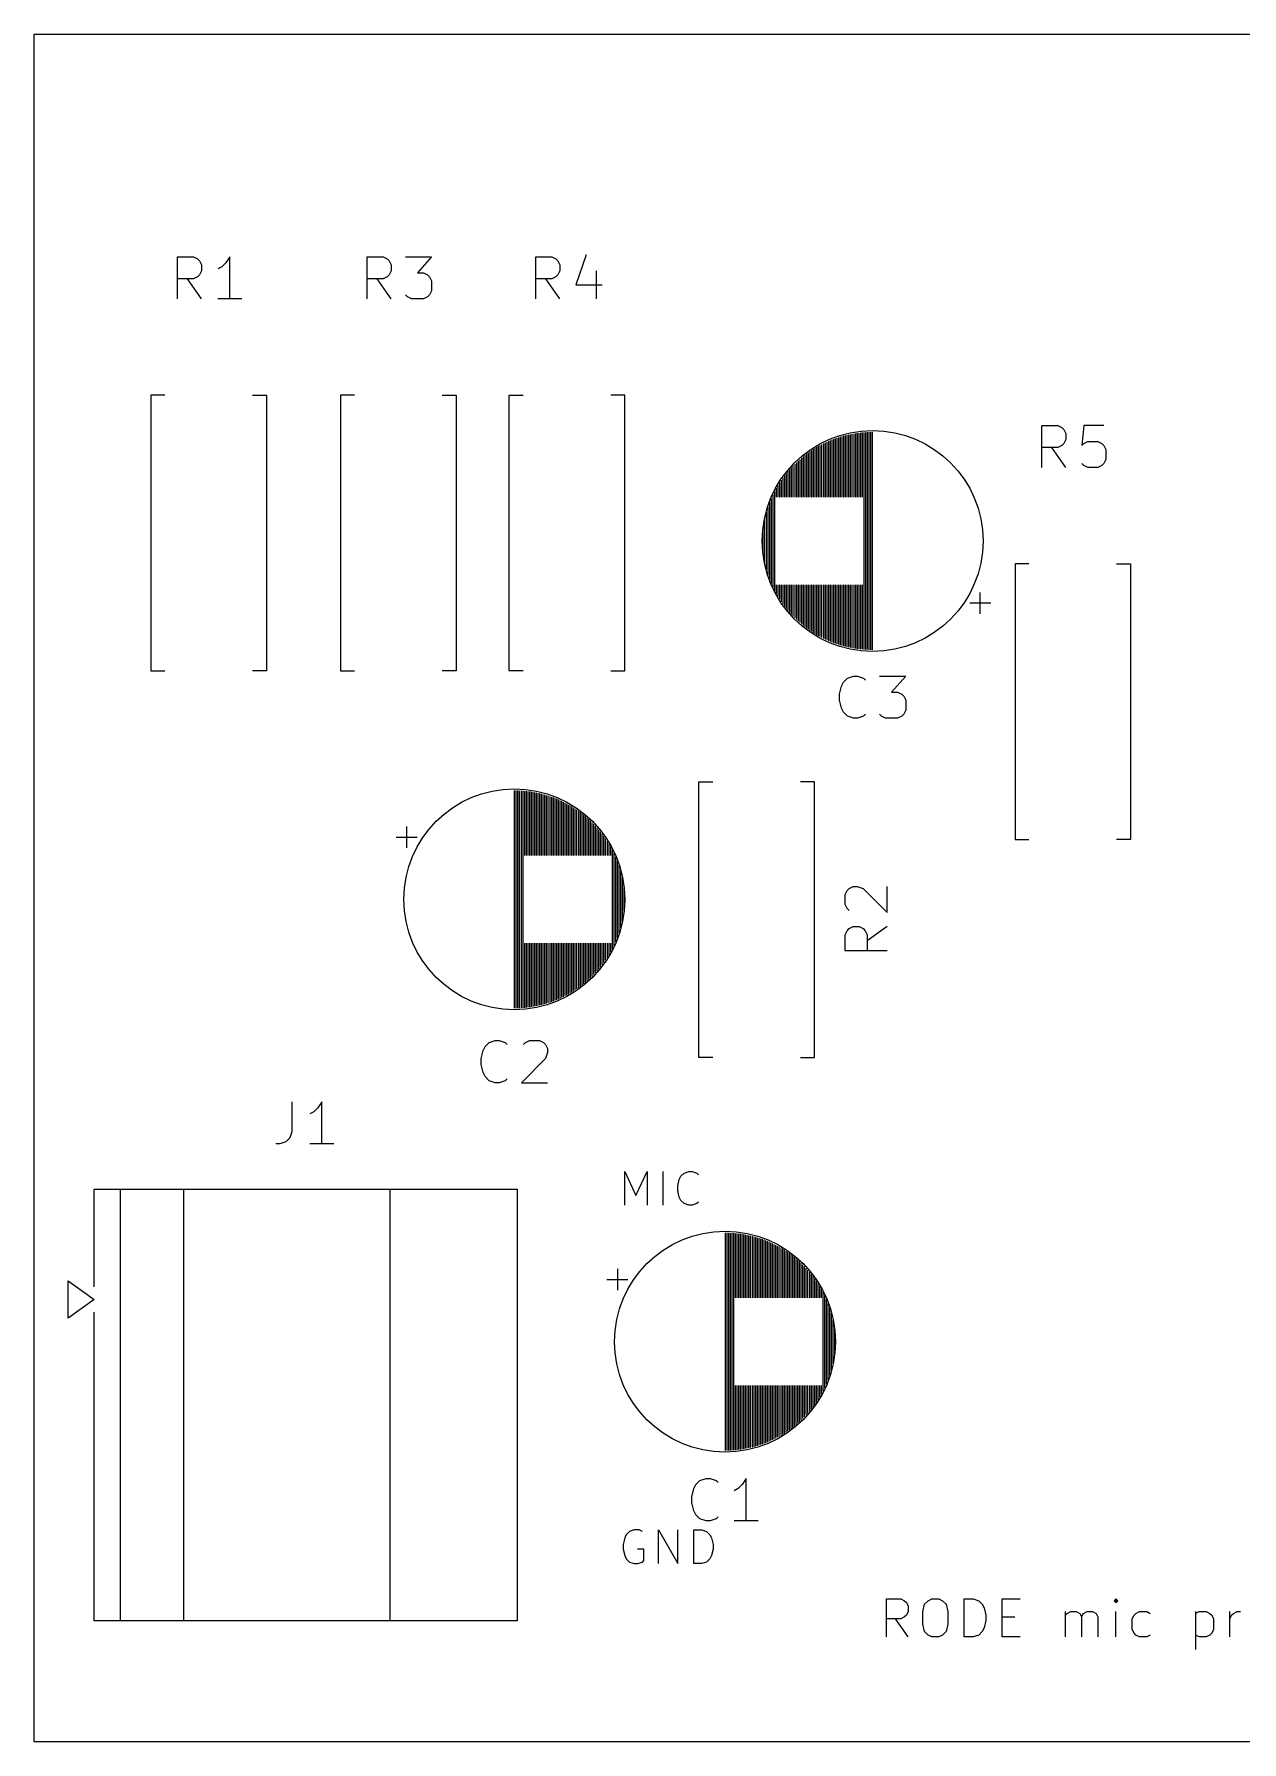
# Model space of a CAD drawing. Header units: millimetres. Extents: x 100 to 163, y -140.5 to -100.
# Drawn here: x 100 to 128.65, y -140.5 to -100 of the extents above; entities that cross this region are included whole.
import ezdxf

# ---------------------------------------------------------------- set-up
doc = ezdxf.new("R2010")
doc.units = ezdxf.units.MM
doc.layers.add('Edge.Cuts', color=40, linetype='CONTINUOUS', true_color=0xfabd2f)
doc.layers.add('F.Silkscreen', color=254, linetype='CONTINUOUS', true_color=0xebdbb2)

msp = doc.modelspace()

# ---------------------------------------------------------------- linework, layer by layer
at = {"layer": 'Edge.Cuts', "linetype": 'CONTINUOUS'}
for p, q in [((100, -100), (163, -100)), ((100, -140.5), (100, -100)), ((163, -140.5), (100, -140.5))]:
    msp.add_line(p, q, dxfattribs=at)
at = {"layer": 'F.Silkscreen', "linetype": 'CONTINUOUS'}
for p, q in [((103.401905, -106.279819), (103.401905, -105.279819)), ((103.401905, -105.279819), (103.782857, -105.279819)), ((103.782857, -105.279819), (103.878095, -105.327438)), ((104.64, -105.279819), (104.544762, -105.422676)), ((104.64, -106.279819), (104.64, -105.279819)), ((107.901905, -106.279819), (107.901905, -105.279819)), ((107.901905, -105.279819), (108.282857, -105.279819)), ((108.282857, -105.279819), (108.378095, -105.327438)), ((108.806667, -105.279819), (109.425714, -105.279819)), ((109.425714, -105.279819), (109.092381, -105.660771)), ((111.901905, -106.279819), (111.901905, -105.279819)), ((111.901905, -105.279819), (112.282857, -105.279819)), ((112.282857, -105.279819), (112.378095, -105.327438)), ((113.092381, -105.2322), (112.854286, -105.946485)), ((103.878095, -105.327438), (103.925714, -105.375057)), ((103.925714, -105.375057), (103.973333, -105.470295)), ((103.973333, -105.613152), (103.925714, -105.70839)), ((103.973333, -105.470295), (103.973333, -105.613152)), ((104.449524, -105.517914), (104.354286, -105.565533)), ((104.544762, -105.422676), (104.449524, -105.517914)), ((108.378095, -105.327438), (108.425714, -105.375057)), ((108.425714, -105.375057), (108.473333, -105.470295)), ((108.473333, -105.613152), (108.425714, -105.70839)), ((108.473333, -105.470295), (108.473333, -105.613152)), ((109.092381, -105.660771), (109.235238, -105.660771)), ((109.235238, -105.660771), (109.330476, -105.70839)), ((112.378095, -105.327438), (112.425714, -105.375057)), ((112.425714, -105.375057), (112.473333, -105.470295)), ((112.473333, -105.613152), (112.425714, -105.70839)), ((112.473333, -105.470295), (112.473333, -105.613152)), ((113.330476, -105.613152), (113.330476, -106.279819)), ((103.782857, -105.803628), (103.401905, -105.803628)), ((103.973333, -106.279819), (103.64, -105.803628)), ((103.878095, -105.756009), (103.782857, -105.803628)), ((103.925714, -105.70839), (103.878095, -105.756009)), ((108.282857, -105.803628), (107.901905, -105.803628)), ((108.473333, -106.279819), (108.14, -105.803628)), ((108.378095, -105.756009), (108.282857, -105.803628)), ((108.425714, -105.70839), (108.378095, -105.756009)), ((109.330476, -105.70839), (109.378095, -105.756009)), ((109.378095, -105.756009), (109.425714, -105.851247)), ((109.425714, -106.089342), (109.378095, -106.18458)), ((109.425714, -105.851247), (109.425714, -106.089342)), ((112.282857, -105.803628), (111.901905, -105.803628)), ((112.473333, -106.279819), (112.14, -105.803628)), ((112.378095, -105.756009), (112.282857, -105.803628)), ((112.425714, -105.70839), (112.378095, -105.756009)), ((112.854286, -105.946485), (113.473333, -105.946485)), ((104.925714, -106.279819), (104.354286, -106.279819)), ((108.854286, -106.2322), (108.806667, -106.18458)), ((108.949524, -106.279819), (108.854286, -106.2322)), ((109.235238, -106.279819), (108.949524, -106.279819)), ((109.330476, -106.2322), (109.235238, -106.279819)), ((109.378095, -106.18458), (109.330476, -106.2322)), ((102.77, -108.56), (102.77, -115.1)), ((103.1, -108.56), (102.77, -108.56)), ((105.18, -108.56), (105.51, -108.56)), ((105.51, -108.56), (105.51, -115.1)), ((107.27, -108.56), (107.27, -115.1)), ((107.6, -108.56), (107.27, -108.56)), ((109.68, -108.56), (110.01, -108.56)), ((110.01, -108.56), (110.01, -115.1)), ((111.27, -108.56), (111.6, -108.56)), ((111.27, -115.1), (111.27, -108.56)), ((114.01, -108.56), (113.68, -108.56)), ((114.01, -115.1), (114.01, -108.56)), ((123.901905, -110.279819), (123.901905, -109.279819)), ((123.901905, -109.279819), (124.282857, -109.279819)), ((124.282857, -109.279819), (124.378095, -109.327438)), ((124.378095, -109.327438), (124.425714, -109.375057)), ((124.901905, -109.279819), (124.854286, -109.756009)), ((125.378095, -109.279819), (124.901905, -109.279819)), ((118.65, -110.98), (118.65, -109.752)), ((118.69, -110.98), (118.69, -109.731)), ((118.73, -110.98), (118.73, -109.711)), ((118.77, -110.98), (118.77, -109.691)), ((118.81, -110.98), (118.81, -109.673)), ((118.85, -110.98), (118.85, -109.655)), ((118.89, -110.98), (118.89, -109.638)), ((118.93, -110.98), (118.93, -109.622)), ((118.97, -110.98), (118.97, -109.607)), ((119.01, -110.98), (119.01, -109.592)), ((119.05, -110.98), (119.05, -109.578)), ((119.09, -110.98), (119.09, -109.565)), ((119.13, -110.98), (119.13, -109.553)), ((119.17, -110.98), (119.17, -109.541)), ((119.21, -110.98), (119.21, -109.53)), ((119.25, -110.98), (119.25, -109.519)), ((119.29, -110.98), (119.29, -109.51)), ((119.33, -110.98), (119.33, -109.501)), ((119.37, -110.98), (119.37, -109.492)), ((119.41, -110.98), (119.41, -109.484)), ((119.45, -110.98), (119.45, -109.477)), ((119.49, -110.98), (119.49, -109.471)), ((119.53, -110.98), (119.53, -109.465)), ((119.57, -110.98), (119.57, -109.46)), ((119.61, -110.98), (119.61, -109.455)), ((119.65, -110.98), (119.65, -109.451)), ((119.69, -114.592), (119.69, -109.448)), ((119.73, -114.595), (119.73, -109.445)), ((119.77, -114.597), (119.77, -109.443)), ((119.81, -114.599), (119.81, -109.441)), ((119.85, -114.6), (119.85, -109.44)), ((119.89, -114.6), (119.89, -109.44)), ((124.425714, -109.70839), (124.378095, -109.756009)), ((124.425714, -109.375057), (124.473333, -109.470295)), ((124.473333, -109.613152), (124.425714, -109.70839)), ((124.473333, -109.470295), (124.473333, -109.613152)), ((124.854286, -109.756009), (124.901905, -109.70839)), ((124.901905, -109.70839), (124.997143, -109.660771)), ((124.997143, -109.660771), (125.235238, -109.660771)), ((125.235238, -109.660771), (125.330476, -109.70839)), ((125.330476, -109.70839), (125.378095, -109.756009)), ((118.09, -110.98), (118.09, -110.156)), ((118.13, -110.98), (118.13, -110.119)), ((118.17, -110.98), (118.17, -110.084)), ((118.21, -110.98), (118.21, -110.05)), ((118.25, -110.98), (118.25, -110.017)), ((118.29, -110.98), (118.29, -109.985)), ((118.33, -110.98), (118.33, -109.955)), ((118.37, -110.98), (118.37, -109.926)), ((118.41, -110.98), (118.41, -109.898)), ((118.45, -110.98), (118.45, -109.871)), ((118.49, -110.98), (118.49, -109.845)), ((118.53, -110.98), (118.53, -109.821)), ((118.57, -110.98), (118.57, -109.797)), ((118.61, -110.98), (118.61, -109.774)), ((124.282857, -109.803628), (123.901905, -109.803628)), ((124.473333, -110.279819), (124.14, -109.803628)), ((124.378095, -109.756009), (124.282857, -109.803628)), ((125.378095, -109.756009), (125.425714, -109.851247)), ((125.425714, -110.089342), (125.378095, -110.18458)), ((125.425714, -109.851247), (125.425714, -110.089342)), ((117.77, -110.98), (117.77, -110.521)), ((117.81, -110.98), (117.81, -110.467)), ((117.85, -110.98), (117.85, -110.416)), ((117.89, -110.98), (117.89, -110.368)), ((117.93, -110.98), (117.93, -110.321)), ((117.97, -110.98), (117.97, -110.277)), ((118.01, -110.98), (118.01, -110.235)), ((118.05, -110.98), (118.05, -110.195)), ((124.901905, -110.2322), (124.854286, -110.18458)), ((124.997143, -110.279819), (124.901905, -110.2322)), ((125.235238, -110.279819), (124.997143, -110.279819)), ((125.330476, -110.2322), (125.235238, -110.279819)), ((125.378095, -110.18458), (125.330476, -110.2322)), ((117.53, -113.118), (117.53, -110.922)), ((117.57, -113.197), (117.57, -110.843)), ((117.61, -110.98), (117.61, -110.769)), ((117.65, -110.98), (117.65, -110.701)), ((117.69, -110.98), (117.69, -110.637)), ((117.73, -110.98), (117.73, -110.577)), ((117.37, -112.697), (117.37, -111.343)), ((117.41, -112.825), (117.41, -111.215)), ((117.45, -112.934), (117.45, -111.106)), ((117.49, -113.031), (117.49, -111.009)), ((117.29, -112.303), (117.29, -111.737)), ((117.33, -112.537), (117.33, -111.503)), ((123.27, -112.56), (123.27, -119.1)), ((123.6, -112.56), (123.27, -112.56)), ((125.68, -112.56), (126.01, -112.56)), ((126.01, -112.56), (126.01, -119.1)), ((117.61, -113.271), (117.61, -113.06)), ((117.65, -113.339), (117.65, -113.06)), ((117.69, -113.403), (117.69, -113.06)), ((117.73, -113.463), (117.73, -113.06)), ((117.77, -113.519), (117.77, -113.06)), ((117.81, -113.573), (117.81, -113.06)), ((117.85, -113.624), (117.85, -113.06)), ((117.89, -113.672), (117.89, -113.06)), ((117.93, -113.719), (117.93, -113.06)), ((117.97, -113.763), (117.97, -113.06)), ((118.01, -113.805), (118.01, -113.06)), ((118.05, -113.845), (118.05, -113.06)), ((118.09, -113.884), (118.09, -113.06)), ((118.13, -113.921), (118.13, -113.06)), ((118.17, -113.956), (118.17, -113.06)), ((118.21, -113.99), (118.21, -113.06)), ((118.25, -114.023), (118.25, -113.06)), ((118.29, -114.055), (118.29, -113.06)), ((118.33, -114.085), (118.33, -113.06)), ((118.37, -114.114), (118.37, -113.06)), ((118.41, -114.142), (118.41, -113.06)), ((118.45, -114.169), (118.45, -113.06)), ((118.49, -114.195), (118.49, -113.06)), ((118.53, -114.219), (118.53, -113.06)), ((118.57, -114.243), (118.57, -113.06)), ((118.61, -114.266), (118.61, -113.06)), ((118.65, -114.288), (118.65, -113.06)), ((118.69, -114.309), (118.69, -113.06)), ((118.73, -114.329), (118.73, -113.06)), ((118.77, -114.349), (118.77, -113.06)), ((118.81, -114.367), (118.81, -113.06)), ((118.85, -114.385), (118.85, -113.06)), ((118.89, -114.402), (118.89, -113.06)), ((118.93, -114.418), (118.93, -113.06)), ((118.97, -114.433), (118.97, -113.06)), ((119.01, -114.448), (119.01, -113.06)), ((119.05, -114.462), (119.05, -113.06)), ((119.09, -114.475), (119.09, -113.06)), ((119.13, -114.487), (119.13, -113.06)), ((119.17, -114.499), (119.17, -113.06)), ((119.21, -114.51), (119.21, -113.06)), ((119.25, -114.521), (119.25, -113.06)), ((119.29, -114.53), (119.29, -113.06)), ((119.33, -114.539), (119.33, -113.06)), ((119.37, -114.548), (119.37, -113.06)), ((119.41, -114.556), (119.41, -113.06)), ((119.45, -114.563), (119.45, -113.06)), ((119.49, -114.569), (119.49, -113.06)), ((119.53, -114.575), (119.53, -113.06)), ((119.57, -114.58), (119.57, -113.06)), ((119.61, -114.585), (119.61, -113.06)), ((119.65, -114.589), (119.65, -113.06)), ((122.444775, -113.745), (122.444775, -113.245)), ((122.694775, -113.495), (122.194775, -113.495)), ((102.77, -115.1), (103.1, -115.1)), ((105.51, -115.1), (105.18, -115.1)), ((107.27, -115.1), (107.6, -115.1)), ((110.01, -115.1), (109.68, -115.1)), ((111.6, -115.1), (111.27, -115.1)), ((113.68, -115.1), (114.01, -115.1)), ((119.151905, -115.462914), (119.199524, -115.367676)), ((119.199524, -115.367676), (119.294762, -115.272438)), ((119.294762, -115.272438), (119.437619, -115.224819)), ((119.437619, -115.224819), (119.532857, -115.224819)), ((119.532857, -115.224819), (119.675714, -115.272438)), ((119.675714, -115.272438), (119.723333, -115.320057)), ((120.056667, -115.224819), (120.675714, -115.224819)), ((120.675714, -115.224819), (120.342381, -115.605771)), ((119.104286, -115.65339), (119.151905, -115.462914)), ((119.104286, -115.796247), (119.104286, -115.65339)), ((119.151905, -115.986723), (119.104286, -115.796247)), ((120.342381, -115.605771), (120.485238, -115.605771)), ((120.485238, -115.605771), (120.580476, -115.65339)), ((120.580476, -115.65339), (120.628095, -115.701009)), ((120.628095, -115.701009), (120.675714, -115.796247)), ((120.675714, -115.796247), (120.675714, -116.034342)), ((119.199524, -116.081961), (119.151905, -115.986723)), ((119.294762, -116.1772), (119.199524, -116.081961)), ((119.437619, -116.224819), (119.294762, -116.1772)), ((119.532857, -116.224819), (119.437619, -116.224819)), ((119.675714, -116.1772), (119.532857, -116.224819)), ((119.723333, -116.12958), (119.675714, -116.1772)), ((120.104286, -116.1772), (120.056667, -116.12958)), ((120.199524, -116.224819), (120.104286, -116.1772)), ((120.485238, -116.224819), (120.199524, -116.224819)), ((120.580476, -116.1772), (120.485238, -116.224819)), ((120.628095, -116.12958), (120.580476, -116.1772)), ((120.675714, -116.034342), (120.628095, -116.12958)), ((115.77, -117.73), (116.1, -117.73)), ((115.77, -124.27), (115.77, -117.73)), ((118.51, -117.73), (118.18, -117.73)), ((118.51, -124.27), (118.51, -117.73)), ((111.39, -117.94), (111.39, -123.1)), ((111.43, -117.94), (111.43, -123.1)), ((111.47, -117.941), (111.47, -123.099)), ((111.51, -117.943), (111.51, -123.097)), ((111.55, -117.945), (111.55, -123.095)), ((111.59, -117.948), (111.59, -123.092)), ((111.63, -117.951), (111.63, -119.48)), ((111.67, -117.955), (111.67, -119.48)), ((111.71, -117.96), (111.71, -119.48)), ((111.75, -117.965), (111.75, -119.48)), ((111.79, -117.971), (111.79, -119.48)), ((111.83, -117.977), (111.83, -119.48)), ((111.87, -117.984), (111.87, -119.48)), ((111.91, -117.992), (111.91, -119.48)), ((111.95, -118.001), (111.95, -119.48)), ((111.99, -118.01), (111.99, -119.48)), ((112.03, -118.019), (112.03, -119.48)), ((112.07, -118.03), (112.07, -119.48)), ((112.11, -118.041), (112.11, -119.48)), ((112.15, -118.053), (112.15, -119.48)), ((112.19, -118.065), (112.19, -119.48)), ((112.23, -118.078), (112.23, -119.48)), ((112.27, -118.092), (112.27, -119.48)), ((112.31, -118.107), (112.31, -119.48)), ((112.35, -118.122), (112.35, -119.48)), ((112.39, -118.138), (112.39, -119.48)), ((112.43, -118.155), (112.43, -119.48)), ((112.47, -118.173), (112.47, -119.48)), ((112.51, -118.191), (112.51, -119.48)), ((112.55, -118.211), (112.55, -119.48)), ((112.59, -118.231), (112.59, -119.48)), ((112.63, -118.252), (112.63, -119.48)), ((112.67, -118.274), (112.67, -119.48)), ((112.71, -118.297), (112.71, -119.48)), ((112.75, -118.321), (112.75, -119.48)), ((112.79, -118.345), (112.79, -119.48)), ((112.83, -118.371), (112.83, -119.48)), ((112.87, -118.398), (112.87, -119.48)), ((112.91, -118.426), (112.91, -119.48)), ((112.95, -118.455), (112.95, -119.48)), ((112.99, -118.485), (112.99, -119.48)), ((113.03, -118.517), (113.03, -119.48)), ((113.07, -118.55), (113.07, -119.48)), ((113.11, -118.584), (113.11, -119.48)), ((113.15, -118.619), (113.15, -119.48)), ((113.19, -118.656), (113.19, -119.48)), ((108.585225, -119.045), (109.085225, -119.045)), ((108.835225, -118.795), (108.835225, -119.295)), ((113.23, -118.695), (113.23, -119.48)), ((113.27, -118.735), (113.27, -119.48)), ((113.31, -118.777), (113.31, -119.48)), ((113.35, -118.821), (113.35, -119.48)), ((113.39, -118.868), (113.39, -119.48)), ((113.43, -118.916), (113.43, -119.48)), ((113.47, -118.967), (113.47, -119.48)), ((113.51, -119.021), (113.51, -119.48)), ((113.55, -119.077), (113.55, -119.48)), ((113.59, -119.137), (113.59, -119.48)), ((113.63, -119.201), (113.63, -119.48)), ((113.67, -119.269), (113.67, -119.48)), ((113.71, -119.343), (113.71, -121.697)), ((113.75, -119.422), (113.75, -121.618)), ((123.27, -119.1), (123.6, -119.1)), ((126.01, -119.1), (125.68, -119.1)), ((113.79, -119.509), (113.79, -121.531)), ((113.83, -119.606), (113.83, -121.434)), ((113.87, -119.715), (113.87, -121.325)), ((113.91, -119.843), (113.91, -121.197)), ((113.95, -120.003), (113.95, -121.037)), ((113.99, -120.237), (113.99, -120.803)), ((119.287438, -120.309523), (119.335057, -120.261904)), ((119.335057, -120.261904), (119.430295, -120.214285)), ((119.430295, -120.214285), (119.525533, -120.214285)), ((119.525533, -120.214285), (119.66839, -120.261904)), ((119.66839, -120.261904), (120.239819, -120.833332)), ((120.239819, -120.833332), (120.239819, -120.214285)), ((119.239819, -120.404761), (119.287438, -120.309523)), ((119.239819, -120.642856), (119.239819, -120.404761)), ((119.287438, -120.738094), (119.239819, -120.642856)), ((119.335057, -120.785713), (119.287438, -120.738094)), ((119.239819, -121.357142), (119.287438, -121.261904)), ((119.239819, -121.738094), (119.239819, -121.357142)), ((119.287438, -121.261904), (119.335057, -121.214285)), ((119.335057, -121.214285), (119.430295, -121.166666)), ((119.430295, -121.166666), (119.573152, -121.166666)), ((119.573152, -121.166666), (119.66839, -121.214285)), ((119.66839, -121.214285), (119.716009, -121.261904)), ((119.716009, -121.261904), (119.763628, -121.357142)), ((120.239819, -121.166666), (119.763628, -121.499999)), ((119.763628, -121.357142), (119.763628, -121.738094)), ((111.63, -121.56), (111.63, -123.089)), ((111.67, -121.56), (111.67, -123.085)), ((111.71, -121.56), (111.71, -123.08)), ((111.75, -121.56), (111.75, -123.075)), ((111.79, -121.56), (111.79, -123.069)), ((111.83, -121.56), (111.83, -123.063)), ((111.87, -121.56), (111.87, -123.056)), ((111.91, -121.56), (111.91, -123.048)), ((111.95, -121.56), (111.95, -123.039)), ((111.99, -121.56), (111.99, -123.03)), ((112.03, -121.56), (112.03, -123.021)), ((112.07, -121.56), (112.07, -123.01)), ((112.11, -121.56), (112.11, -122.999)), ((112.15, -121.56), (112.15, -122.987)), ((112.19, -121.56), (112.19, -122.975)), ((112.23, -121.56), (112.23, -122.962)), ((112.27, -121.56), (112.27, -122.948)), ((112.31, -121.56), (112.31, -122.933)), ((112.35, -121.56), (112.35, -122.918)), ((112.39, -121.56), (112.39, -122.902)), ((112.43, -121.56), (112.43, -122.885)), ((112.47, -121.56), (112.47, -122.867)), ((112.51, -121.56), (112.51, -122.849)), ((112.55, -121.56), (112.55, -122.829)), ((112.59, -121.56), (112.59, -122.809)), ((112.63, -121.56), (112.63, -122.788)), ((112.67, -121.56), (112.67, -122.766)), ((112.71, -121.56), (112.71, -122.743)), ((112.75, -121.56), (112.75, -122.719)), ((112.79, -121.56), (112.79, -122.695)), ((112.83, -121.56), (112.83, -122.669)), ((112.87, -121.56), (112.87, -122.642)), ((112.91, -121.56), (112.91, -122.614)), ((112.95, -121.56), (112.95, -122.585)), ((112.99, -121.56), (112.99, -122.555)), ((113.03, -121.56), (113.03, -122.523)), ((113.07, -121.56), (113.07, -122.49)), ((113.11, -121.56), (113.11, -122.456)), ((113.15, -121.56), (113.15, -122.421)), ((113.19, -121.56), (113.19, -122.384)), ((113.23, -121.56), (113.23, -122.345)), ((113.27, -121.56), (113.27, -122.305)), ((113.31, -121.56), (113.31, -122.263)), ((113.35, -121.56), (113.35, -122.219)), ((113.39, -121.56), (113.39, -122.172)), ((113.43, -121.56), (113.43, -122.124)), ((113.47, -121.56), (113.47, -122.073)), ((113.51, -121.56), (113.51, -122.019)), ((113.55, -121.56), (113.55, -121.963)), ((113.59, -121.56), (113.59, -121.903)), ((113.63, -121.56), (113.63, -121.839)), ((113.67, -121.56), (113.67, -121.771)), ((120.239819, -121.738094), (119.239819, -121.738094)), ((110.700778, -124.010167), (110.796016, -123.914929)), ((110.796016, -123.914929), (110.938873, -123.86731)), ((110.938873, -123.86731), (111.034111, -123.86731)), ((111.034111, -123.86731), (111.176968, -123.914929)), ((111.176968, -123.914929), (111.224587, -123.962548)), ((111.60554, -123.962548), (111.653159, -123.914929)), ((111.653159, -123.914929), (111.748397, -123.86731)), ((111.748397, -123.86731), (111.986492, -123.86731)), ((111.986492, -123.86731), (112.08173, -123.914929)), ((112.08173, -123.914929), (112.129349, -123.962548)), ((110.60554, -124.295881), (110.653159, -124.105405)), ((110.60554, -124.438738), (110.60554, -124.295881)), ((110.653159, -124.105405), (110.700778, -124.010167)), ((112.129349, -124.295881), (111.557921, -124.86731)), ((112.129349, -123.962548), (112.176968, -124.057786)), ((112.176968, -124.153024), (112.129349, -124.295881)), ((112.176968, -124.057786), (112.176968, -124.153024)), ((116.1, -124.27), (115.77, -124.27)), ((118.18, -124.27), (118.51, -124.27)), ((110.653159, -124.629214), (110.60554, -124.438738)), ((110.700778, -124.724452), (110.653159, -124.629214)), ((110.796016, -124.819691), (110.700778, -124.724452)), ((110.938873, -124.86731), (110.796016, -124.819691)), ((111.034111, -124.86731), (110.938873, -124.86731)), ((111.176968, -124.819691), (111.034111, -124.86731)), ((111.224587, -124.772071), (111.176968, -124.819691)), ((111.557921, -124.86731), (112.176968, -124.86731)), ((106.111666, -125.319819), (106.111666, -126.034104)), ((106.730714, -125.462676), (106.635476, -125.557914)), ((106.825952, -125.319819), (106.730714, -125.462676)), ((106.825952, -126.319819), (106.825952, -125.319819)), ((106.635476, -125.557914), (106.540238, -125.605533)), ((105.825952, -126.319819), (105.730714, -126.319819)), ((105.968809, -126.2722), (105.825952, -126.319819)), ((106.064047, -126.176961), (105.968809, -126.2722)), ((106.111666, -126.034104), (106.064047, -126.176961)), ((107.111666, -126.319819), (106.540238, -126.319819)), ((114.009423, -127.773855), (114.009423, -126.973855)), ((114.009423, -126.973855), (114.276089, -127.545283)), ((114.276089, -127.545283), (114.542756, -126.973855)), ((114.542756, -126.973855), (114.542756, -127.773855)), ((114.923709, -127.773855), (114.923709, -126.973855)), ((115.266565, -127.316712), (115.304661, -127.164331)), ((115.304661, -127.164331), (115.342756, -127.08814)), ((115.342756, -127.08814), (115.418946, -127.01195)), ((115.418946, -127.01195), (115.533232, -126.973855)), ((115.533232, -126.973855), (115.609423, -126.973855)), ((115.609423, -126.973855), (115.723708, -127.01195)), ((115.723708, -127.01195), (115.761804, -127.050045)), ((101.42, -127.39), (111.46, -127.39)), ((101.42, -129.71), (101.42, -127.39)), ((102.04, -127.39), (102.04, -137.63)), ((103.54, -127.39), (103.54, -137.63)), ((108.44, -127.39), (108.44, -137.63)), ((111.46, -127.39), (111.46, -137.63)), ((115.266565, -127.430998), (115.266565, -127.316712)), ((115.304661, -127.583379), (115.266565, -127.430998)), ((115.342756, -127.659569), (115.304661, -127.583379)), ((115.418946, -127.73576), (115.342756, -127.659569)), ((115.533232, -127.773855), (115.418946, -127.73576)), ((115.609423, -127.773855), (115.533232, -127.773855)), ((115.723708, -127.73576), (115.609423, -127.773855)), ((115.761804, -127.697664), (115.723708, -127.73576)), ((116.39, -128.43), (116.39, -133.59)), ((116.43, -128.43), (116.43, -133.59)), ((116.47, -128.431), (116.47, -133.589)), ((116.51, -128.433), (116.51, -133.587)), ((116.55, -128.435), (116.55, -133.585)), ((116.59, -128.438), (116.59, -133.582)), ((116.63, -128.441), (116.63, -129.97)), ((116.67, -128.445), (116.67, -129.97)), ((116.71, -128.45), (116.71, -129.97)), ((116.75, -128.455), (116.75, -129.97)), ((116.79, -128.461), (116.79, -129.97)), ((116.83, -128.467), (116.83, -129.97)), ((116.87, -128.474), (116.87, -129.97)), ((116.91, -128.482), (116.91, -129.97)), ((116.95, -128.491), (116.95, -129.97)), ((116.99, -128.5), (116.99, -129.97)), ((117.03, -128.509), (117.03, -129.97)), ((117.07, -128.52), (117.07, -129.97)), ((117.11, -128.531), (117.11, -129.97)), ((117.15, -128.543), (117.15, -129.97)), ((117.19, -128.555), (117.19, -129.97)), ((117.23, -128.568), (117.23, -129.97)), ((117.27, -128.582), (117.27, -129.97)), ((117.31, -128.597), (117.31, -129.97)), ((117.35, -128.612), (117.35, -129.97)), ((117.39, -128.628), (117.39, -129.97)), ((117.43, -128.645), (117.43, -129.97)), ((117.47, -128.663), (117.47, -129.97)), ((117.51, -128.681), (117.51, -129.97)), ((117.55, -128.701), (117.55, -129.97)), ((117.59, -128.721), (117.59, -129.97)), ((117.63, -128.742), (117.63, -129.97)), ((117.67, -128.764), (117.67, -129.97)), ((117.71, -128.787), (117.71, -129.97)), ((117.75, -128.811), (117.75, -129.97)), ((117.79, -128.835), (117.79, -129.97)), ((117.83, -128.861), (117.83, -129.97)), ((117.87, -128.888), (117.87, -129.97)), ((117.91, -128.916), (117.91, -129.97)), ((117.95, -128.945), (117.95, -129.97)), ((117.99, -128.975), (117.99, -129.97)), ((118.03, -129.007), (118.03, -129.97)), ((118.07, -129.04), (118.07, -129.97)), ((118.11, -129.074), (118.11, -129.97)), ((118.15, -129.109), (118.15, -129.97)), ((118.19, -129.146), (118.19, -129.97)), ((118.23, -129.185), (118.23, -129.97)), ((100.81, -130.45), (100.81, -129.57)), ((100.81, -129.57), (101.42, -130.01)), ((100.81, -130.45), (100.81, -129.57)), ((100.81, -129.57), (101.42, -130.01)), ((113.585225, -129.535), (114.085225, -129.535)), ((113.835225, -129.285), (113.835225, -129.785)), ((118.27, -129.225), (118.27, -129.97)), ((118.31, -129.267), (118.31, -129.97)), ((118.35, -129.311), (118.35, -129.97)), ((118.39, -129.358), (118.39, -129.97)), ((118.43, -129.406), (118.43, -129.97)), ((118.47, -129.457), (118.47, -129.97)), ((118.51, -129.511), (118.51, -129.97)), ((118.55, -129.567), (118.55, -129.97)), ((118.59, -129.627), (118.59, -129.97)), ((118.63, -129.691), (118.63, -129.97)), ((118.67, -129.759), (118.67, -129.97)), ((118.71, -129.833), (118.71, -132.187)), ((118.75, -129.912), (118.75, -132.108)), ((118.79, -129.999), (118.79, -132.021)), ((101.42, -130.01), (100.81, -130.45)), ((101.42, -130.01), (100.81, -130.45)), ((101.42, -137.63), (101.42, -130.31)), ((118.83, -130.096), (118.83, -131.924)), ((118.87, -130.205), (118.87, -131.815)), ((118.91, -130.333), (118.91, -131.687)), ((118.95, -130.493), (118.95, -131.527)), ((118.99, -130.727), (118.99, -131.293)), ((116.63, -132.05), (116.63, -133.579)), ((116.67, -132.05), (116.67, -133.575)), ((116.71, -132.05), (116.71, -133.57)), ((116.75, -132.05), (116.75, -133.565)), ((116.79, -132.05), (116.79, -133.559)), ((116.83, -132.05), (116.83, -133.553)), ((116.87, -132.05), (116.87, -133.546)), ((116.91, -132.05), (116.91, -133.538)), ((116.95, -132.05), (116.95, -133.529)), ((116.99, -132.05), (116.99, -133.52)), ((117.03, -132.05), (117.03, -133.511)), ((117.07, -132.05), (117.07, -133.5)), ((117.11, -132.05), (117.11, -133.489)), ((117.15, -132.05), (117.15, -133.477)), ((117.19, -132.05), (117.19, -133.465)), ((117.23, -132.05), (117.23, -133.452)), ((117.27, -132.05), (117.27, -133.438)), ((117.31, -132.05), (117.31, -133.423)), ((117.35, -132.05), (117.35, -133.408)), ((117.39, -132.05), (117.39, -133.392)), ((117.43, -132.05), (117.43, -133.375)), ((117.47, -132.05), (117.47, -133.357)), ((117.51, -132.05), (117.51, -133.339)), ((117.55, -132.05), (117.55, -133.319)), ((117.59, -132.05), (117.59, -133.299)), ((117.63, -132.05), (117.63, -133.278)), ((117.67, -132.05), (117.67, -133.256)), ((117.71, -132.05), (117.71, -133.233)), ((117.75, -132.05), (117.75, -133.209)), ((117.79, -132.05), (117.79, -133.185)), ((117.83, -132.05), (117.83, -133.159)), ((117.87, -132.05), (117.87, -133.132)), ((117.91, -132.05), (117.91, -133.104)), ((117.95, -132.05), (117.95, -133.075)), ((117.99, -132.05), (117.99, -133.045)), ((118.03, -132.05), (118.03, -133.013)), ((118.07, -132.05), (118.07, -132.98)), ((118.11, -132.05), (118.11, -132.946)), ((118.15, -132.05), (118.15, -132.911)), ((118.19, -132.05), (118.19, -132.874)), ((118.23, -132.05), (118.23, -132.835)), ((118.27, -132.05), (118.27, -132.795)), ((118.31, -132.05), (118.31, -132.753)), ((118.35, -132.05), (118.35, -132.709)), ((118.39, -132.05), (118.39, -132.662)), ((118.43, -132.05), (118.43, -132.614)), ((118.47, -132.05), (118.47, -132.563)), ((118.51, -132.05), (118.51, -132.509)), ((118.55, -132.05), (118.55, -132.453)), ((118.59, -132.05), (118.59, -132.393)), ((118.63, -132.05), (118.63, -132.329)), ((118.67, -132.05), (118.67, -132.261)), ((115.653159, -134.495405), (115.700778, -134.400167)), ((115.700778, -134.400167), (115.796016, -134.304929)), ((115.796016, -134.304929), (115.938873, -134.25731)), ((115.938873, -134.25731), (116.034111, -134.25731)), ((116.034111, -134.25731), (116.176968, -134.304929)), ((116.176968, -134.304929), (116.224587, -134.352548)), ((116.796016, -134.400167), (116.700778, -134.495405)), ((116.891254, -134.25731), (116.796016, -134.400167)), ((116.891254, -135.25731), (116.891254, -134.25731)), ((115.60554, -134.685881), (115.653159, -134.495405)), ((115.60554, -134.828738), (115.60554, -134.685881)), ((115.653159, -135.019214), (115.60554, -134.828738)), ((116.700778, -134.495405), (116.60554, -134.543024)), ((115.700778, -135.114452), (115.653159, -135.019214)), ((115.796016, -135.209691), (115.700778, -135.114452)), ((115.938873, -135.25731), (115.796016, -135.209691)), ((116.034111, -135.25731), (115.938873, -135.25731)), ((116.176968, -135.209691), (116.034111, -135.25731)), ((116.224587, -135.162071), (116.176968, -135.209691)), ((117.176968, -135.25731), (116.60554, -135.25731)), ((114.009423, -135.664331), (113.971327, -135.816712)), ((114.047518, -135.58814), (114.009423, -135.664331)), ((114.123708, -135.51195), (114.047518, -135.58814)), ((114.237994, -135.473855), (114.123708, -135.51195)), ((114.35228, -135.473855), (114.237994, -135.473855)), ((114.42847, -135.51195), (114.35228, -135.473855)), ((114.809423, -136.273855), (114.809423, -135.473855)), ((114.809423, -135.473855), (115.266566, -136.273855)), ((115.266566, -136.273855), (115.266566, -135.473855)), ((115.647518, -136.273855), (115.647518, -135.473855)), ((115.647518, -135.473855), (115.837994, -135.473855)), ((115.837994, -135.473855), (115.95228, -135.51195)), ((115.95228, -135.51195), (116.02847, -135.58814)), ((116.02847, -135.58814), (116.066565, -135.664331)), ((116.066565, -135.664331), (116.104661, -135.816712)), ((113.971327, -135.816712), (113.971327, -135.930998)), ((113.971327, -135.930998), (114.009423, -136.083379)), ((114.466566, -135.930998), (114.314185, -135.930998)), ((114.466566, -136.197664), (114.466566, -135.930998)), ((116.104661, -135.930998), (116.066565, -136.083379)), ((116.104661, -135.816712), (116.104661, -135.930998)), ((114.009423, -136.083379), (114.047518, -136.159569)), ((114.047518, -136.159569), (114.123708, -136.23576)), ((114.123708, -136.23576), (114.237994, -136.273855)), ((114.237994, -136.273855), (114.314185, -136.273855)), ((114.314185, -136.273855), (114.42847, -136.23576)), ((114.42847, -136.23576), (114.466566, -136.197664)), ((115.837994, -136.273855), (115.647518, -136.273855)), ((115.95228, -136.23576), (115.837994, -136.273855)), ((116.02847, -136.159569), (115.95228, -136.23576)), ((116.066565, -136.083379), (116.02847, -136.159569)), ((120.221428, -138.009337), (120.221428, -137.109337)), ((120.221428, -137.109337), (120.564285, -137.109337)), ((120.564285, -137.109337), (120.65, -137.152194)), ((120.65, -137.152194), (120.692857, -137.195051)), ((120.692857, -137.195051), (120.735714, -137.280765)), ((120.735714, -137.280765), (120.735714, -137.409337)), ((121.078571, -137.409337), (121.121428, -137.237908)), ((121.121428, -137.237908), (121.207143, -137.152194)), ((121.207143, -137.152194), (121.292857, -137.109337)), ((121.292857, -137.109337), (121.464285, -137.109337)), ((121.464285, -137.109337), (121.55, -137.152194)), ((121.55, -137.152194), (121.635714, -137.237908)), ((121.635714, -137.237908), (121.678571, -137.409337)), ((122.064285, -138.009337), (122.064285, -137.109337)), ((122.064285, -137.109337), (122.278571, -137.109337)), ((122.278571, -137.109337), (122.407142, -137.152194)), ((122.407142, -137.152194), (122.492857, -137.237908)), ((122.492857, -137.237908), (122.535714, -137.323622)), ((122.964285, -138.009337), (122.964285, -137.109337)), ((122.964285, -137.109337), (123.392857, -137.109337)), ((125.664285, -137.109337), (125.621428, -137.152194)), ((125.621428, -137.152194), (125.664285, -137.195051)), ((125.707142, -137.152194), (125.664285, -137.109337)), ((125.664285, -137.109337), (125.664285, -137.195051)), ((125.664285, -137.195051), (125.707142, -137.152194)), ((111.46, -137.63), (101.42, -137.63)), ((120.564285, -137.580765), (120.221428, -137.580765)), ((120.735714, -138.009337), (120.435714, -137.580765)), ((120.65, -137.537908), (120.564285, -137.580765)), ((120.692857, -137.495051), (120.65, -137.537908)), ((120.735714, -137.409337), (120.692857, -137.495051)), ((121.078571, -137.709337), (121.078571, -137.409337)), ((121.678571, -137.409337), (121.678571, -137.709337)), ((122.535714, -137.323622), (122.578571, -137.495051)), ((122.578571, -137.623622), (122.535714, -137.795051)), ((122.578571, -137.495051), (122.578571, -137.623622)), ((122.964285, -137.537908), (123.264285, -137.537908)), ((124.464285, -138.009337), (124.464285, -137.409337)), ((124.464285, -137.495051), (124.507142, -137.452194)), ((124.507142, -137.452194), (124.592857, -137.409337)), ((124.592857, -137.409337), (124.721428, -137.409337)), ((124.721428, -137.409337), (124.807142, -137.452194)), ((124.807142, -137.452194), (124.85, -137.537908)), ((124.85, -137.537908), (124.892857, -137.452194)), ((124.85, -137.537908), (124.85, -138.009337)), ((124.892857, -137.452194), (124.978571, -137.409337)), ((124.978571, -137.409337), (125.107142, -137.409337)), ((125.107142, -137.409337), (125.192857, -137.452194)), ((125.192857, -137.452194), (125.235714, -137.537908)), ((125.235714, -137.537908), (125.235714, -138.009337)), ((125.664285, -138.009337), (125.664285, -137.409337)), ((126.049999, -137.580765), (126.092856, -137.495051)), ((126.049999, -137.837908), (126.049999, -137.580765)), ((126.092856, -137.495051), (126.135713, -137.452194)), ((126.135713, -137.452194), (126.221428, -137.409337)), ((126.221428, -137.409337), (126.392856, -137.409337)), ((126.392856, -137.409337), (126.478571, -137.452194)), ((127.549999, -137.409337), (127.549999, -138.309337)), ((127.549999, -137.452194), (127.635714, -137.409337)), ((127.635714, -137.409337), (127.807142, -137.409337)), ((127.807142, -137.409337), (127.892856, -137.452194)), ((127.892856, -137.452194), (127.935714, -137.495051)), ((127.935714, -137.495051), (127.978571, -137.580765)), ((127.978571, -137.580765), (127.978571, -137.837908)), ((128.364285, -138.009337), (128.364285, -137.409337)), ((128.364285, -137.580765), (128.407142, -137.495051)), ((128.407142, -137.495051), (128.45, -137.452194)), ((128.45, -137.452194), (128.535714, -137.409337)), ((128.535714, -137.409337), (128.621428, -137.409337)), ((121.121428, -137.880765), (121.078571, -137.709337)), ((121.207143, -137.96648), (121.121428, -137.880765)), ((121.292857, -138.009337), (121.207143, -137.96648)), ((121.464285, -138.009337), (121.292857, -138.009337)), ((121.55, -137.96648), (121.464285, -138.009337)), ((121.635714, -137.880765), (121.55, -137.96648)), ((121.678571, -137.709337), (121.635714, -137.880765)), ((122.278571, -138.009337), (122.064285, -138.009337)), ((122.407142, -137.96648), (122.278571, -138.009337)), ((122.492857, -137.880765), (122.407142, -137.96648)), ((122.535714, -137.795051), (122.492857, -137.880765)), ((123.392857, -138.009337), (122.964285, -138.009337)), ((126.092856, -137.923622), (126.049999, -137.837908)), ((126.135713, -137.96648), (126.092856, -137.923622)), ((126.221428, -138.009337), (126.135713, -137.96648)), ((126.392856, -138.009337), (126.221428, -138.009337)), ((126.478571, -137.96648), (126.392856, -138.009337)), ((127.635714, -138.009337), (127.549999, -137.96648)), ((127.807142, -138.009337), (127.635714, -138.009337)), ((127.892856, -137.96648), (127.807142, -138.009337)), ((127.935714, -137.923622), (127.892856, -137.96648)), ((127.978571, -137.837908), (127.935714, -137.923622))]:
    msp.add_line(p, q, dxfattribs=at)
at = {"layer": 'F.Silkscreen'}
for centre in [(119.89, -112.02), (111.39, -120.52), (116.39, -131.01)]:
    msp.add_circle(centre, 2.62, dxfattribs=at)

doc.saveas('drawing.dxf')
